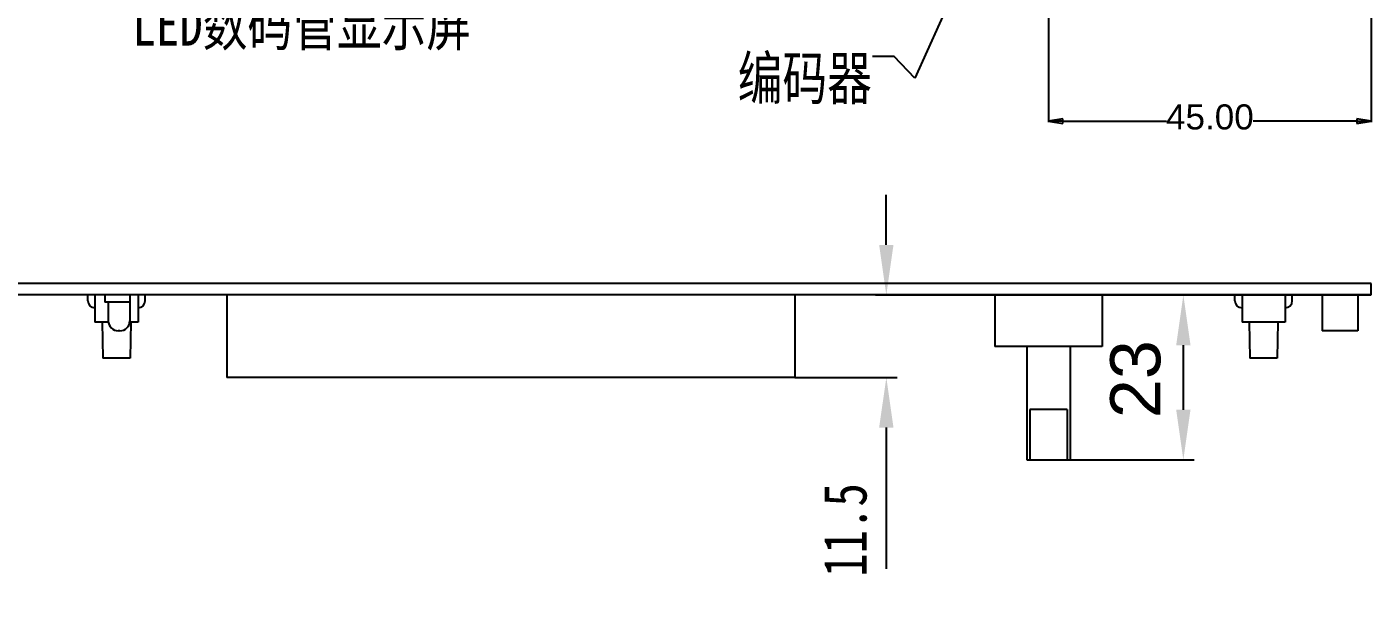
# Model space of a CAD drawing. Header units: inches. Extents: x 42 to 642, y 16 to 461.
# Drawn here: x 178.1 to 365.6, y 222.6 to 302.2 of the extents above; entities that cross this region are included whole.
import ezdxf

# ---------------------------------------------------------------- set-up
doc = ezdxf.new("R2010")
doc.units = ezdxf.units.IN
doc.header["$MEASUREMENT"] = 0
for name, color, linetype in [('PRT0204_DXF_CONTINUOUS_LINE', 7, 'Continuous'), ('PRT0204_DXF_DIMENSION', 7, 'Continuous'), ('PRT0204_DXF_TEXT', 7, 'Continuous')]:
    doc.layers.add(name, color=color, linetype=linetype)
doc.styles.get("Standard").update_dxf_attribs({"font": 'arial.ttf'})
doc.styles.add('TEXTSTYLE_2', font='txt', dxfattribs={"width": 0.8})
doc.dimstyles.new('DIMSTYLE_1', dxfattribs={"dimtxt": 3.5, "dimasz": 2, "dimexe": 0.125, "dimexo": 0.0625, "dimgap": 0.078125, "dimtad": 0, "dimtih": 1, "dimtoh": 1, "dimzin": 4, "dimdsep": 46, "dimtxsty": 'Standard', "dimblk": 'CLOSED', "dimcen": 0.09, "dimclrd": 1, "dimclre": 3, "dimclrt": 6, "dimadec": 0, "dimazin": 0, "dimtfac": 1, "dimtofl": 0, "dimtmove": 0, "dimatfit": 3, "dimldrblk": 'CLOSED', "dimfxl": 1, "dimtolj": 1, "dimtzin": 4, "dimarcsym": 0})
doc.dimstyles.new('DIMSTYLE_3', dxfattribs={"dimtxt": 6, "dimasz": 7, "dimexe": 1.5, "dimexo": 0, "dimgap": 0.75, "dimtad": 1, "dimdec": 3, "dimdsep": 46, "dimtxsty": 'TEXTSTYLE_2', "dimblk": '_FILLED', "dimblk1": '_FILLED', "dimblk2": '_FILLED', "dimcen": 0.09, "dimadec": 3, "dimazin": 2, "dimtp": 0.2, "dimtm": 0.2, "dimtfac": 1, "dimtdec": 3, "dimtofl": 0, "dimtmove": 0, "dimatfit": 3, "dimldrblk": '_FILLED', "dimfxl": 1, "dimtolj": 1, "dimarcsym": 0})
doc.dimstyles.new('DIMSTYLE_5', dxfattribs={"dimtxt": 7, "dimasz": 7, "dimexe": 1.5, "dimexo": 0, "dimgap": 0.875, "dimtad": 1, "dimdec": 3, "dimdsep": 46, "dimtxsty": 'Standard', "dimblk": '_FILLED', "dimblk1": '_FILLED', "dimblk2": '_FILLED', "dimcen": 0.09, "dimadec": 3, "dimazin": 2, "dimtp": 0.2, "dimtm": 0.2, "dimtfac": 1, "dimtdec": 3, "dimtofl": 0, "dimtmove": 0, "dimatfit": 3, "dimldrblk": '_FILLED', "dimfxl": 1, "dimtolj": 1, "dimarcsym": 0})
doc.dimstyles.get("Standard").update_dxf_attribs({"dimtxt": 5, "dimasz": 3, "dimexe": 0.18, "dimexo": 0.0625, "dimgap": 0.09, "dimtad": 0, "dimtih": 1, "dimtoh": 1, "dimdec": 1, "dimzin": 0, "dimdsep": 46, "dimtxsty": 'Standard', "dimcen": 0.09, "dimclrd": 3, "dimclre": 4, "dimclrt": 1, "dimadec": 0, "dimazin": 0, "dimtfac": 1, "dimtdec": 1, "dimtofl": 0, "dimtmove": 0, "dimatfit": 3, "dimfxl": 1, "dimtolj": 1, "dimtzin": 0, "dimarcsym": 0})

# ---------------------------------------------------------------- blocks, each defined once
blk = doc.blocks.new('_FILLED')
at = {"color": 0, "linetype": 'ByBlock'}
blk.add_solid([(0, 0), (-1, 0.143), (-1, -0.143)], dxfattribs=at)
blk = doc.blocks.new('*D98')
at = {"layer": 'Defpoints', "color": 0, "linetype": 'Continuous', "transparency": 16777216}
for p in [(298.01, 264.76), (365.63, 264.76), (285.23, 253.26)]:
    blk.add_point(p, dxfattribs=at)
at = {"layer": 'PRT0204_DXF_DIMENSION', "color": 0, "linetype": 'Continuous', "lineweight": -2, "transparency": 16777216}
for p, q in [((298.01, 271.76), (298.01, 278.76)), ((365.63, 264.76), (296.51, 264.76)), ((285.23, 253.26), (299.51, 253.26)), ((298.01, 246.26), (298.01, 226.56))]:
    blk.add_line(p, q, dxfattribs=at)
at = {"layer": 'PRT0204_DXF_DIMENSION', "color": 0, "linetype": 'Continuous', "lineweight": -2, "transparency": 16777216, "xscale": 7, "yscale": 7, "zscale": 7}
for p, rotation in [((298.01, 264.76), 270), ((298.01, 253.26), 90)]:
    blk.add_blockref('_FILLED', p, dxfattribs=dict(at, rotation=rotation))
at = {"layer": 'PRT0204_DXF_DIMENSION', "color": 0, "linetype": 'Continuous', "transparency": 16777216, "insert": (289.26, 238.51), "char_height": 6, "attachment_point": 3, "rotation": 90, "line_spacing_factor": 0.9, "style": 'TEXTSTYLE_2'}
blk.add_mtext('\\A1;11.5', dxfattribs=at)
blk = doc.blocks.new('_CLOSED')
at = {"color": 0, "linetype": 'ByBlock'}
for p, q in [((0, 0), (-1, 0.167)), ((-1, 0.167), (-1, -0.167)), ((-1, -0.167), (0, 0)), ((-1, 0), (0, 0))]:
    blk.add_line(p, q, dxfattribs=at)
blk = doc.blocks.new('*D99')
at = {"layer": 'Defpoints', "color": 0, "linetype": 'Continuous', "transparency": 16777216}
for p in [(320.63, 332.27), (365.63, 316.27), (320.63, 289.03)]:
    blk.add_point(p, dxfattribs=at)
at = {"layer": 'PRT0204_DXF_DIMENSION', "color": 3, "linetype": 'Continuous', "lineweight": -2, "transparency": 16777216}
for p, q in [((320.63, 332.2), (320.63, 288.9)), ((365.63, 316.2), (365.63, 288.9))]:
    blk.add_line(p, q, dxfattribs=at)
at = {"layer": 'PRT0204_DXF_DIMENSION', "color": 1, "linetype": 'Continuous', "lineweight": -2, "transparency": 16777216}
for p, q in [((322.63, 289.03), (337.09, 289.03)), ((363.63, 289.03), (349.19, 289.03))]:
    blk.add_line(p, q, dxfattribs=at)
at = {"layer": 'PRT0204_DXF_DIMENSION', "color": 1, "linetype": 'Continuous', "lineweight": -2, "transparency": 16777216, "xscale": 2, "yscale": 2, "zscale": 2, "rotation": 180}
blk.add_blockref('_CLOSED', (320.63, 289.03), dxfattribs=at)
at = {"layer": 'PRT0204_DXF_DIMENSION', "color": 1, "linetype": 'Continuous', "lineweight": -2, "transparency": 16777216, "xscale": 2, "yscale": 2, "zscale": 2}
blk.add_blockref('_CLOSED', (365.63, 289.03), dxfattribs=at)
at = {"layer": 'PRT0204_DXF_DIMENSION', "color": 6, "linetype": 'Continuous', "transparency": 16777216, "insert": (343.14, 291.36), "char_height": 3.5, "attachment_point": 2, "line_spacing_factor": 0.9}
blk.add_mtext('\\A1;45.00', dxfattribs=at)
blk = doc.blocks.new('*D106')
at = {"layer": 'Defpoints', "color": 0, "linetype": 'Continuous', "transparency": 16777216}
for p in [(339.44, 264.76), (365.63, 264.76), (323.23, 241.76)]:
    blk.add_point(p, dxfattribs=at)
at = {"layer": 'PRT0204_DXF_DIMENSION', "color": 0, "linetype": 'Continuous', "lineweight": -2, "transparency": 16777216}
for p, q in [((365.63, 264.76), (337.94, 264.76)), ((339.44, 248.76), (339.44, 257.76)), ((323.23, 241.76), (340.94, 241.76))]:
    blk.add_line(p, q, dxfattribs=at)
at = {"layer": 'PRT0204_DXF_DIMENSION', "color": 0, "linetype": 'Continuous', "lineweight": -2, "transparency": 16777216, "xscale": 7, "yscale": 7, "zscale": 7}
for p, rotation in [((339.44, 264.76), 90), ((339.44, 241.76), 270)]:
    blk.add_blockref('_FILLED', p, dxfattribs=dict(at, rotation=rotation))
at = {"layer": 'PRT0204_DXF_DIMENSION', "color": 0, "linetype": 'Continuous', "transparency": 16777216, "insert": (329.23, 253.02), "char_height": 7, "attachment_point": 2, "rotation": 90, "line_spacing_factor": 0.9}
blk.add_mtext('\\A1;23', dxfattribs=at)

msp = doc.modelspace()

# ---------------------------------------------------------------- linework, layer by layer
at = {"layer": 'PRT0204_DXF_CONTINUOUS_LINE', "color": 7, "linetype": 'Continuous'}
for p, q in [((365.6314, 266.3644), (125.6314, 266.3644)), ((365.6314, 264.7644), (365.6314, 266.3644)), ((365.6314, 264.7644), (125.6314, 264.7644)), ((186.6314, 263.9644), (186.6314, 264.7644)), ((187.6314, 264.7644), (187.6314, 260.9644)), ((188.9869, 264.7644), (188.9869, 263.7644)), ((192.4869, 264.7644), (192.4869, 261.1644)), ((193.6314, 264.7644), (193.6314, 260.9644)), ((194.6314, 263.9644), (194.6314, 264.7644)), ((206.0314, 264.7644), (206.0314, 253.2644)), ((285.2314, 264.7644), (285.2314, 253.2644)), ((313.1314, 264.7644), (313.1314, 257.5644)), ((328.1314, 264.7644), (328.1314, 257.5644)), ((346.6314, 263.9644), (346.6314, 264.7644)), ((347.6314, 264.7644), (347.6314, 260.9644)), ((353.6314, 264.7644), (353.6314, 260.9644)), ((354.6314, 263.9644), (354.6314, 264.7644)), ((358.792, 264.7644), (358.792, 259.7644)), ((363.792, 264.7644), (363.792, 259.7644)), ((192.4869, 263.7644), (188.9869, 263.7644)), ((189.4869, 263.7644), (189.4869, 261.1644)), ((189.4869, 260.9644), (187.6314, 260.9644)), ((188.6314, 260.9644), (188.7187, 255.9644)), ((193.6314, 260.9644), (192.4869, 260.9644)), ((192.6314, 260.9644), (192.5441, 255.9644)), ((353.6314, 260.9644), (347.6314, 260.9644)), ((348.6314, 260.9644), (348.7187, 255.9644)), ((352.6314, 260.9644), (352.5441, 255.9644)), ((191.0869, 259.7644), (190.8869, 259.7644)), ((363.792, 259.7644), (358.792, 259.7644)), ((328.1314, 257.5644), (313.1314, 257.5644)), ((317.6314, 257.5644), (317.6314, 241.7644)), ((323.6314, 257.5644), (323.6314, 241.7644)), ((192.5441, 255.9644), (188.7187, 255.9644)), ((352.5441, 255.9644), (348.7187, 255.9644)), ((285.2314, 253.2644), (206.0314, 253.2644)), ((323.2295, 248.7644), (318.0333, 248.7644)), ((318.0333, 248.7644), (318.0333, 241.7644)), ((323.2295, 248.7644), (323.2295, 241.7644)), ((317.6314, 241.7644), (323.6314, 241.7644))]:
    msp.add_line(p, q, dxfattribs=at)
for centre, radius, start, end in [((187.6314, 263.9644), 1, 180, 270), ((193.6314, 263.9644), 1, 270, 0), ((347.6314, 263.9644), 1, 180, 270), ((353.6314, 263.9644), 1, 270, 0), ((190.8869, 261.1644), 1.4, 180, 270), ((191.0869, 261.1644), 1.4, 270, 0)]:
    msp.add_arc(centre, radius, start, end, dxfattribs=at)

# ---------------------------------------------------------------- texts
at = {"layer": 'PRT0204_DXF_TEXT', "color": 1, "linetype": 'Continuous', "char_height": 6, "attachment_point": 3, "line_spacing_factor": 0.9, "style": 'TEXTSTYLE_2'}
for s, insert, width in [('LED数码管显示屏', (240.0958, 305.5499), 65.953125), ('编码器', (296.0008, 298.0299), 26.367188)]:
    msp.add_mtext(s, dxfattribs=dict(at, insert=insert, width=width))

# ---------------------------------------------------------------- dimensions: what is measured, and where the dimension line sits
at = {"layer": 'PRT0204_DXF_DIMENSION', "color": 1, "linetype": 'Continuous'}
for base, p1, p2, angle, dimstyle, picture, middle in [((320.6314, 289.0262), (365.6314, 316.2662), (320.6314, 332.2662), 180, 'DIMSTYLE_1', '*D99', (343.1427, 289.0262)), ((298.0149, 264.7644), (285.2314, 253.2644), (365.6314, 264.7644), 90, 'DIMSTYLE_3', '*D98', (298.0149, 232.9144)), ((339.4406, 264.7644), (323.2295, 241.7644), (365.6314, 264.7644), 90, 'DIMSTYLE_5', '*D106', (339.4406, 253.0193))]:
    dim = msp.add_linear_dim(base=base, p1=p1, p2=p2, angle=angle, dimstyle=dimstyle, dxfattribs=at)
    dim.commit()
    dim.dimension.update_dxf_attribs({"geometry": picture, "text_midpoint": middle, "dimtype": 160})

# ---------------------------------------------------------------- leaders
at = {"layer": 'PRT0204_DXF_TEXT', "color": 1, "linetype": 'Continuous', "annotation_type": 0, "has_hookline": 1, "hookline_direction": 1, "text_width": 19.9777}
msp.add_leader([(318.0342, 330.7667), (302.0008, 295.0299), (299.0908, 298.0299), (296.0908, 298.0299)], dimstyle='Standard', override={"dimtad": 0}, dxfattribs=at)

doc.saveas('drawing.dxf')
